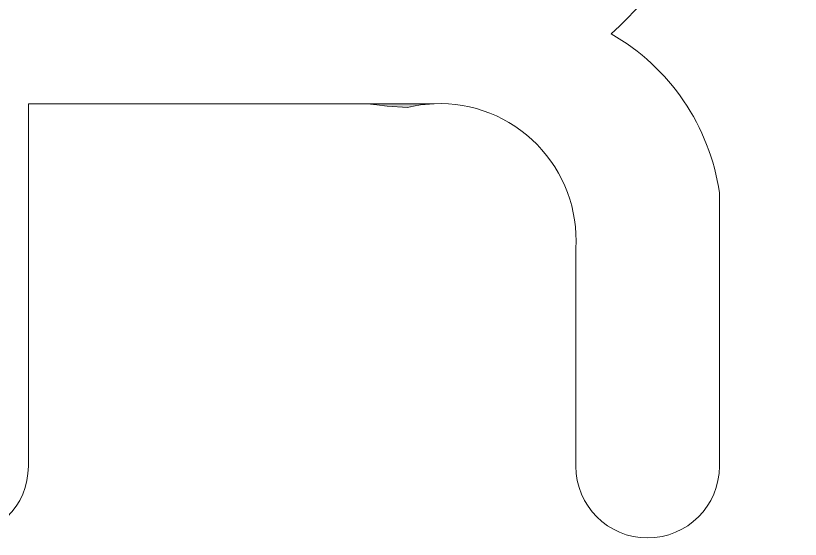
# Paper-space layout '1' of a CAD drawing. Header units: millimetres. Extents: x 1 to 31501, y 3 to 22278.
# Drawn here: x 16730.1 to 16744.79, y 2216.02 to 2225.83 of the extents above; entities that cross this region are included whole.
import ezdxf

# ---------------------------------------------------------------- set-up
doc = ezdxf.new("R2010")
doc.units = ezdxf.units.MM
doc.header["$MEASUREMENT"] = 0
doc.layers.add('NKB-LOGO', color=1, linetype='Continuous', lineweight=13)
doc.layers.add('NKB-SIGN', color=1, linetype='Continuous', lineweight=18)

# ---------------------------------------------------------------- blocks, each defined once
blk = doc.blocks.new('*U5')
at = {"layer": 'NKB-LOGO', "color": 1, "linetype": 'Continuous'}
for p, q in [((283.2172, 184.9771), (283.611, 184.9771)), ((283.2172, 184.9771), (283.2732, 184.97)), ((283.2732, 184.97), (283.3354, 184.9622)), ((283.4543, 184.9552), (283.3354, 184.9622)), ((283.4907, 184.9622), (283.4543, 184.9552)), ((283.5321, 184.97), (283.4907, 184.9622)), ((283.611, 184.9771), (283.5321, 184.97))]:
    blk.add_line(p, q, dxfattribs=at)
for points in [[(283.2172, 184.9771), (283.2172, 184.9771), (283.611, 184.9771)], [(283.2172, 184.9771), (283.2732, 184.97), (283.5321, 184.97)], [(283.2732, 184.97), (283.3354, 184.9622), (283.4907, 184.9622)]]:
    blk.add_solid(points, dxfattribs=at)
at = {"layer": 'NKB-LOGO', "color": 1, "linetype": 'Continuous', "extrusion": (0, 0, -1)}
for points in [[(-283.2172, 184.9771), (-283.611, 184.9771), (-283.5321, 184.97)], [(-283.2732, 184.97), (-283.5321, 184.97), (-283.4907, 184.9622)], [(-283.3354, 184.9622), (-283.4907, 184.9622), (-283.4543, 184.9552)]]:
    blk.add_solid(points, dxfattribs=at)
blk = doc.blocks.new('22222')
at = {"layer": 'NKB-LOGO', "color": 1}
blk.add_lwpolyline([(284.6551, 185.3893, 0.658267), (283.6637, 188.4656), (280.8564, 188.4656, 0.414214), (280.3724, 187.9816), (280.3724, 182.8391, 1), (281.2194, 182.8391), (281.2194, 184.9771), (283.611, 184.9771, -0.444422), (284.4468, 184.1235), (284.4468, 182.8391, 1), (285.2938, 182.8391), (285.2938, 184.4511, 0.230306), (284.6551, 185.3893)], format="xyb", dxfattribs=at)
for radius in [5.5, 4.5]:
    blk.add_circle((282.6741, 184.9355), radius, dxfattribs=at)
at = {"layer": 'NKB-LOGO', "color": 1, "linetype": 'Continuous'}
blk.add_blockref('*U5', (0, 0), dxfattribs=at)

psp = doc.layouts.new('1')

# ---------------------------------------------------------------- block references
at = {"layer": 'NKB-SIGN', "xscale": 3.176814373185165, "yscale": 3.176814373185165, "zscale": 3.176814373185165}
psp.add_blockref('22222', (15836.955, 1636.548), dxfattribs=at)

doc.saveas('drawing.dxf')
